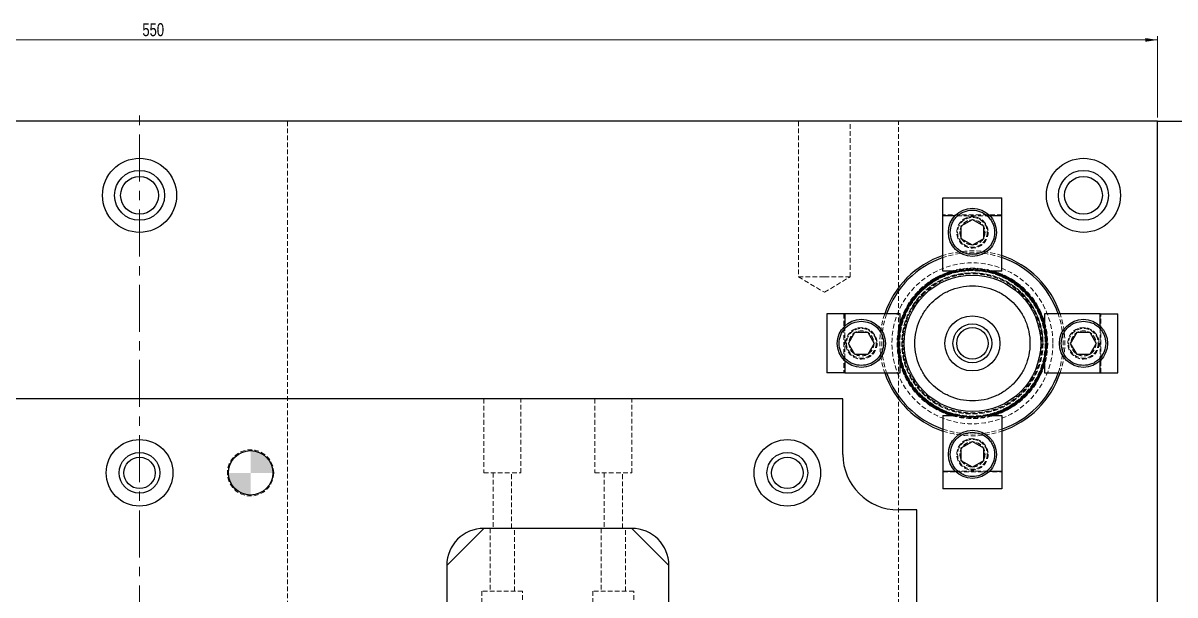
# Model space of a CAD drawing. Header units: millimetres. Extents: x 5 to 1495, y -1208 to 895.
# Drawn here: x 319.4 to 630.6, y 283.4 to 438 of the extents above; entities that cross this region are included whole.
import ezdxf

# ---------------------------------------------------------------- set-up
doc = ezdxf.new("R2010")
doc.units = ezdxf.units.MM
doc.linetypes.add('CENTERX2', pattern=[20.32, 12.7, -2.54, 2.54, -2.54])
doc.linetypes.add('HIDDEN', pattern=[1.905, 1.27, -0.635])
doc.styles.add('SLDTEXTSTYLE13', font='TXT', dxfattribs={"width": 0.75})
doc.dimstyles.new('SLDDIMSTYLE0', dxfattribs={"dimtxt": 3.5, "dimasz": 3.302, "dimexe": 0, "dimexo": 0.0625, "dimgap": 0.875, "dimtad": 1, "dimrnd": 1e-09, "dimzin": 12, "dimdsep": 46, "dimtxsty": 'SLDTEXTSTYLE13', "dimsah": 1, "dimcen": 0.09, "dimadec": 0, "dimazin": 3, "dimtfac": 1, "dimtofl": 0, "dimtmove": 0, "dimatfit": 3, "dimfxl": 1, "dimfrac": 2, "dimtolj": 1, "dimtzin": 12, "dimarcsym": 0})

# ---------------------------------------------------------------- blocks, each defined once
blk = doc.blocks.new('_D')
at = {"color": 7, "linetype": 'Continuous', "lineweight": 18}
for p, q in [((75.85, 412.44), (75.85, 434.44)), ((625.85, 433.44), (75.85, 433.44)), ((625.85, 412.44), (625.85, 434.44))]:
    blk.add_line(p, q, dxfattribs=at)
for points in [[(75.85, 433.44), (79.16, 432.93), (79.16, 433.94)], [(625.85, 433.44), (622.55, 433.94), (622.55, 432.93)]]:
    blk.add_solid(points, dxfattribs=at)
at = {"color": 7, "linetype": 'Continuous', "lineweight": 18, "insert": (351.62, 437.95), "char_height": 3.5, "attachment_point": 1, "style": 'SLDTEXTSTYLE13'}
blk.add_mtext('550', dxfattribs=at)
blk = doc.blocks.new('SW_DOWELSYMBOL_0')
at = {"linetype": 'Continuous', "lineweight": 0}
h = blk.add_hatch(color=0, dxfattribs=at)
edge = h.paths.add_edge_path(flags=0)
edge.add_arc((0, 0), 6, 0, 90)
edge.add_line((0, 6), (0, 0))
edge.add_line((0, 0), (6, 0))
h = blk.add_hatch(color=0, dxfattribs=at)
edge = h.paths.add_edge_path(flags=0)
edge.add_arc((0, 0), 6, 180, 270)
edge.add_line((0, -6), (0, 0))
edge.add_line((0, 0), (-6, 0))
at = {"color": 0, "linetype": 'Continuous', "lineweight": 0}
blk.add_circle((0, 0), 6, dxfattribs=at)

msp = doc.modelspace()

# ---------------------------------------------------------------- linework, layer by layer
at = {"color": 7, "linetype": 'Continuous', "lineweight": 25}
for p, q in [((625.853, 411.435), (75.853, 411.435)), ((625.853, 31.435), (625.853, 411.435)), ((625.853, 411.435), (675.853, 411.435)), ((567.903, 390.735), (583.803, 390.735)), ((567.903, 385.935), (567.903, 390.735)), ((583.803, 385.935), (583.803, 390.735)), ((567.903, 370.935), (567.903, 385.935)), ((583.803, 370.935), (583.803, 385.935)), ((572.853, 383.167), (575.853, 384.899)), ((572.853, 379.703), (572.853, 383.167)), ((575.853, 384.899), (578.853, 383.167)), ((578.853, 383.167), (578.853, 379.703)), ((575.853, 377.971), (572.853, 379.703)), ((578.853, 379.703), (575.853, 377.971)), ((571.409, 370.935), (567.903, 370.935)), ((583.803, 370.935), (580.297, 370.935)), ((536.553, 359.385), (536.553, 343.485)), ((541.353, 359.385), (536.553, 359.385)), ((556.353, 359.385), (541.353, 359.385)), ((556.353, 355.879), (556.353, 359.385)), ((595.353, 359.385), (595.353, 355.879)), ((610.353, 359.385), (595.353, 359.385)), ((610.353, 359.385), (615.153, 359.385)), ((615.153, 343.485), (615.153, 359.385)), ((542.389, 351.435), (544.121, 354.435)), ((544.121, 354.435), (547.585, 354.435)), ((547.585, 354.435), (549.317, 351.435)), ((602.389, 351.435), (604.121, 354.435)), ((604.121, 354.435), (607.585, 354.435)), ((607.585, 354.435), (609.317, 351.435)), ((544.121, 348.435), (542.389, 351.435)), ((549.317, 351.435), (547.585, 348.435)), ((604.121, 348.435), (602.389, 351.435)), ((609.317, 351.435), (607.585, 348.435)), ((547.585, 348.435), (544.121, 348.435)), ((556.353, 343.485), (556.353, 346.991)), ((595.353, 346.991), (595.353, 343.485)), ((607.585, 348.435), (604.121, 348.435)), ((541.353, 343.485), (536.553, 343.485)), ((541.353, 343.485), (556.353, 343.485)), ((595.353, 343.485), (610.353, 343.485)), ((610.353, 343.485), (615.153, 343.485)), ((540.853, 336.435), (160.853, 336.435)), ((540.853, 321.435), (540.853, 336.435)), ((567.903, 331.935), (567.903, 316.935)), ((567.903, 331.935), (571.409, 331.935)), ((580.297, 331.935), (583.803, 331.935)), ((583.803, 331.935), (583.803, 316.935)), ((572.853, 323.167), (575.853, 324.899)), ((575.853, 324.899), (578.853, 323.167)), ((572.853, 319.703), (572.853, 323.167)), ((578.853, 323.167), (578.853, 319.703)), ((575.853, 317.971), (572.853, 319.703)), ((578.853, 319.703), (575.853, 317.971)), ((567.903, 316.935), (567.903, 312.135)), ((583.803, 316.935), (583.803, 312.135)), ((583.803, 312.135), (567.903, 312.135)), ((560.853, 306.435), (555.853, 306.435)), ((560.853, 66.435), (560.853, 306.435)), ((443.853, 301.435), (433.853, 291.435)), ((483.853, 301.435), (443.853, 301.435)), ((493.853, 291.435), (483.853, 301.435)), ((433.853, 291.435), (433.853, 280.435)), ((493.853, 280.435), (493.853, 291.435))]:
    msp.add_line(p, q, dxfattribs=at)
at = {"color": 7, "linetype": 'CENTERX2', "lineweight": 18}
msp.add_line((350.853, 29.435), (350.853, 413.435), dxfattribs=at)
at = {"color": 7, "linetype": 'HIDDEN', "lineweight": 18}
for p, q in [((390.853, 411.435), (390.853, 31.435)), ((528.853, 411.435), (528.853, 369.435)), ((542.853, 369.435), (542.853, 411.435)), ((555.853, 31.435), (555.853, 411.435)), ((583.803, 386.135), (567.903, 386.135)), ((567.903, 385.935), (583.803, 385.935)), ((580.544, 385.935), (571.163, 385.935)), ((528.853, 369.435), (535.853, 369.435)), ((528.853, 369.435), (535.853, 365.229)), ((535.853, 369.435), (542.853, 369.435)), ((535.853, 365.229), (542.853, 369.435)), ((541.153, 359.385), (541.153, 343.485)), ((541.353, 343.485), (541.353, 359.385)), ((610.353, 359.385), (610.353, 343.485)), ((610.553, 343.485), (610.553, 359.385)), ((541.353, 356.126), (541.353, 346.745)), ((610.353, 346.745), (610.353, 356.126)), ((443.853, 336.435), (443.853, 316.435)), ((453.853, 316.435), (453.853, 336.435)), ((473.853, 336.435), (473.853, 316.435)), ((483.853, 316.435), (483.853, 336.435)), ((443.853, 316.435), (453.853, 316.435)), ((446.353, 316.435), (446.353, 301.435)), ((451.353, 301.435), (451.353, 316.435)), ((473.853, 316.435), (483.853, 316.435)), ((476.353, 316.435), (476.353, 301.435)), ((481.353, 301.435), (481.353, 316.435)), ((583.803, 316.935), (567.903, 316.935)), ((567.903, 316.735), (583.803, 316.735)), ((571.163, 316.935), (580.544, 316.935)), ((445.553, 301.435), (445.553, 284.435)), ((452.153, 284.435), (452.153, 301.435)), ((475.553, 301.435), (475.553, 284.435)), ((482.153, 284.435), (482.153, 301.435)), ((454.353, 284.435), (443.353, 284.435)), ((443.353, 284.435), (443.353, 276.435)), ((454.353, 276.435), (454.353, 284.435)), ((484.353, 284.435), (473.353, 284.435)), ((473.353, 284.435), (473.353, 276.435)), ((484.353, 276.435), (484.353, 284.435))]:
    msp.add_line(p, q, dxfattribs=at)
at = {"color": 8, "linetype": 'Continuous', "lineweight": 25}
for p, q in [((571.163, 385.935), (567.903, 385.935)), ((583.803, 385.935), (580.544, 385.935)), ((541.353, 359.385), (541.353, 356.126)), ((610.353, 356.126), (610.353, 359.385)), ((541.353, 346.745), (541.353, 343.485)), ((610.353, 343.485), (610.353, 346.745)), ((567.903, 316.935), (571.163, 316.935)), ((580.544, 316.935), (583.803, 316.935))]:
    msp.add_line(p, q, dxfattribs=at)
at = {"color": 7, "linetype": 'Continuous', "lineweight": 25}
for centre, radius in [((350.853, 391.435), 10), ((605.853, 391.435), 10), ((350.853, 391.435), 6.75), ((350.853, 391.435), 5.1), ((605.853, 391.435), 6.75), ((605.853, 391.435), 5.1), ((575.853, 381.435), 6.5), ((575.853, 351.435), 20), ((575.853, 351.435), 19.83), ((575.853, 351.435), 18.452), ((545.853, 351.435), 6.5), ((575.853, 351.435), 7.45), ((605.853, 351.435), 6.5), ((575.853, 351.435), 5.25), ((575.853, 351.435), 4.25), ((575.853, 321.435), 6.5), ((350.853, 316.435), 9), ((525.853, 316.435), 9), ((350.853, 316.435), 5.5), ((350.853, 316.435), 4.25), ((380.853, 316.435), 6), ((525.853, 316.435), 5.5), ((525.853, 316.435), 4.25)]:
    msp.add_circle(centre, radius, dxfattribs=at)
at = {"color": 7, "linetype": 'HIDDEN', "lineweight": 18}
for centre, radius in [((575.853, 381.435), 4.25), ((575.853, 381.435), 4.2), ((575.853, 381.435), 4), ((575.853, 381.435), 3.4), ((575.853, 381.435), 3.375), ((575.853, 351.435), 21.75), ((575.853, 351.435), 20.334), ((575.853, 351.435), 19.99), ((575.853, 351.435), 19.97), ((575.853, 351.435), 19.8), ((575.853, 351.435), 19.67), ((575.853, 351.435), 19.65), ((575.853, 351.435), 19.092), ((575.853, 351.435), 19.027), ((575.853, 351.435), 19), ((545.853, 351.435), 4.25), ((545.853, 351.435), 4.2), ((545.853, 351.435), 4), ((545.853, 351.435), 3.4), ((545.853, 351.435), 3.375), ((605.853, 351.435), 4.25), ((605.853, 351.435), 4.2), ((605.853, 351.435), 4), ((605.853, 351.435), 3.4), ((605.853, 351.435), 3.375), ((575.853, 321.435), 4.25), ((575.853, 321.435), 4.2), ((575.853, 321.435), 4), ((575.853, 321.435), 3.4), ((575.853, 321.435), 3.375), ((380.853, 316.435), 6.25)]:
    msp.add_circle(centre, radius, dxfattribs=at)
at = {"color": 7, "linetype": 'Continuous', "lineweight": 25}
for centre, radius, start, end in [((575.853, 351.435), 25, 108.54202, 161.45798), ((575.853, 351.435), 24.5, 108.93467, 135), ((575.853, 351.435), 25, 45, 71.45798), ((575.853, 351.435), 24.5, 18.93467, 71.06533), ((575.853, 351.435), 24.5, 135, 161.06533), ((575.853, 351.435), 25, 18.54202, 45), ((575.853, 351.435), 25, 198.54202, 251.45798), ((575.853, 351.435), 24.5, 198.93467, 251.06533), ((575.853, 351.435), 24.5, 288.93467, 341.06533), ((575.853, 351.435), 25, 288.54202, 341.45798), ((555.853, 321.435), 15, 180, 270), ((443.853, 291.435), 10, 90, 180), ((483.853, 291.435), 10, 0, 90)]:
    msp.add_arc(centre, radius, start, end, dxfattribs=at)
at = {"color": 7, "linetype": 'HIDDEN', "lineweight": 18}
for radius, start, end in [(25, 71.45798, 108.54202), (24.5, 71.06533, 108.93467), (25, 161.45798, 198.54202), (24.5, 161.06533, 198.93467), (24.5, 341.06533, 18.93467), (25, 341.45798, 18.54202), (20.2, 164.87229, 195.12771), (20.2, 254.87229, 285.12771), (24.5, 251.06533, 288.93467), (25, 251.45798, 288.54202)]:
    msp.add_arc((575.853, 351.435), radius, start, end, dxfattribs=at)
at = {"color": 8, "linetype": 'Continuous', "lineweight": 25}
for start, end in [(135, 164.87229), (195.12771, 254.87229), (285.12771, 315)]:
    msp.add_arc((575.853, 351.435), 20.2, start, end, dxfattribs=at)
at = {"color": 7, "linetype": 'Continuous', "lineweight": 25}
for points, knots in [([(569.853, 381.435), (569.933, 382.19), (570.057, 383.351), (570.805, 384.748), (571.579, 385.708), (572.541, 386.488), (573.937, 387.212), (575.853, 387.58), (577.769, 387.212), (579.166, 386.488), (580.127, 385.708), (580.902, 384.748), (581.65, 383.351), (581.773, 382.19), (581.853, 381.435)], [0, 0, 0, 0, 0.1197288, 0.1841808, 0.2500004, 0.31582, 0.3802716, 0.4999996, 0.6197284, 0.68418, 0.7499996, 0.8158192, 0.8802712, 1, 1, 1, 1]), ([(575.853, 375.435), (575.099, 375.515), (573.937, 375.639), (572.541, 376.387), (571.579, 377.161), (570.805, 378.122), (570.057, 379.519), (569.933, 380.68), (569.853, 381.435)], [0, 0, 0, 0, 0.2394563, 0.3683596, 0.4999989, 0.6316382, 0.7605437, 1, 1, 1, 1]), ([(581.853, 381.435), (581.773, 380.68), (581.65, 379.519), (580.902, 378.122), (580.127, 377.161), (579.166, 376.387), (577.769, 375.639), (576.608, 375.515), (575.853, 375.435)], [0, 0, 0, 0, 0.2394559, 0.3683612, 0.5000003, 0.6316394, 0.7605425, 1, 1, 1, 1]), ([(564.855, 362.434), (565.561, 363.069), (567.017, 364.377), (569.678, 365.815), (572.664, 366.772), (575.853, 367.1), (579.042, 366.772), (582.028, 365.815), (584.69, 364.377), (586.145, 363.069), (586.852, 362.434)], [0, 0, 0, 0, 0.11651604, 0.24001134, 0.36864092, 0.4999997, 0.63135908, 0.75998866, 0.88348396, 1, 1, 1, 1]), ([(586.852, 340.437), (586.145, 339.801), (584.69, 338.493), (582.028, 337.055), (579.042, 336.099), (575.853, 335.77), (572.666, 336.1), (569.673, 337.05), (567.034, 338.511), (564.793, 340.375), (562.929, 342.616), (561.468, 345.255), (560.518, 348.248), (560.188, 351.435), (560.517, 354.624), (561.473, 357.61), (562.911, 360.272), (564.22, 361.727), (564.855, 362.434)], [0, 0, 0, 0, 0.05825821, 0.1200057, 0.18432048, 0.25000019, 0.3156796, 0.37999438, 0.44174187, 0.50000008, 0.55825809, 0.62000573, 0.68432051, 0.74999989, 0.81567957, 0.87999435, 0.94174199, 1, 1, 1, 1]), ([(586.852, 362.434), (587.487, 361.727), (588.795, 360.272), (590.233, 357.61), (591.19, 354.624), (591.518, 351.435), (591.19, 348.246), (590.233, 345.26), (588.795, 342.598), (587.487, 341.143), (586.852, 340.437)], [0, 0, 0, 0, 0.11651604, 0.24001134, 0.36864092, 0.5000003, 0.63135908, 0.75998866, 0.88348396, 1, 1, 1, 1]), ([(545.853, 345.435), (545.099, 345.515), (543.938, 345.639), (542.54, 346.387), (541.58, 347.161), (540.801, 348.122), (540.076, 349.519), (539.708, 351.435), (540.076, 353.351), (540.801, 354.748), (541.58, 355.709), (542.54, 356.484), (543.938, 357.232), (545.099, 357.355), (545.853, 357.435)], [0, 0, 0, 0, 0.1197287, 0.1841803, 0.2500007, 0.3158202, 0.3802718, 0.4999998, 0.6197285, 0.6841801, 0.7499996, 0.8158195, 0.8802714, 1, 1, 1, 1]), ([(545.853, 357.435), (546.608, 357.355), (547.769, 357.232), (549.166, 356.484), (550.127, 355.709), (550.902, 354.748), (551.65, 353.351), (551.773, 352.19), (551.853, 351.435)], [0, 0, 0, 0, 0.2394558, 0.3683599, 0.4999991, 0.6316383, 0.7605423, 1, 1, 1, 1]), ([(599.853, 351.435), (599.933, 352.19), (600.057, 353.351), (600.805, 354.748), (601.579, 355.709), (602.541, 356.484), (603.937, 357.232), (605.099, 357.355), (605.853, 357.435)], [0, 0, 0, 0, 0.2394576, 0.3683609, 0.5000011, 0.6316402, 0.7605442, 1, 1, 1, 1]), ([(605.853, 357.435), (606.608, 357.355), (607.769, 357.232), (609.166, 356.484), (610.126, 355.709), (610.906, 354.748), (611.63, 353.351), (611.998, 351.435), (611.63, 349.519), (610.906, 348.122), (610.126, 347.161), (609.166, 346.387), (607.769, 345.639), (606.608, 345.515), (605.853, 345.435)], [0, 0, 0, 0, 0.1197286, 0.1841805, 0.25, 0.3158196, 0.3802715, 0.5000002, 0.6197282, 0.6841801, 0.7499997, 0.8158197, 0.8802713, 1, 1, 1, 1]), ([(551.853, 351.435), (551.773, 350.68), (551.65, 349.519), (550.902, 348.122), (550.127, 347.161), (549.166, 346.387), (547.769, 345.639), (546.608, 345.515), (545.853, 345.435)], [0, 0, 0, 0, 0.2394564, 0.3683605, 0.4999999, 0.6316402, 0.7605436, 1, 1, 1, 1]), ([(605.853, 345.435), (605.099, 345.515), (603.937, 345.639), (602.541, 346.387), (601.579, 347.161), (600.805, 348.122), (600.057, 349.519), (599.933, 350.68), (599.853, 351.435)], [0, 0, 0, 0, 0.2394563, 0.3683597, 0.5, 0.6316403, 0.7605437, 1, 1, 1, 1]), ([(569.853, 321.435), (569.933, 322.19), (570.057, 323.351), (570.805, 324.748), (571.579, 325.709), (572.541, 326.484), (573.937, 327.232), (575.099, 327.355), (575.853, 327.435)], [0, 0, 0, 0, 0.2394571, 0.3683612, 0.5000005, 0.6316403, 0.7605437, 1, 1, 1, 1]), ([(575.853, 327.435), (576.608, 327.355), (577.769, 327.232), (579.166, 326.484), (580.127, 325.709), (580.902, 324.748), (581.65, 323.351), (581.773, 322.19), (581.853, 321.435)], [0, 0, 0, 0, 0.2394575, 0.3683607, 0.5000003, 0.6316394, 0.7605433, 1, 1, 1, 1]), ([(581.853, 321.435), (581.773, 320.68), (581.65, 319.519), (580.902, 318.122), (580.127, 317.162), (579.166, 316.383), (577.769, 315.658), (575.853, 315.29), (573.937, 315.658), (572.541, 316.383), (571.579, 317.162), (570.805, 318.122), (570.057, 319.519), (569.933, 320.68), (569.853, 321.435)], [0, 0, 0, 0, 0.1197284, 0.1841807, 0.2500003, 0.3158198, 0.3802716, 0.5000004, 0.6197284, 0.6841802, 0.7499997, 0.8158193, 0.8802716, 1, 1, 1, 1])]:
    msp.add_open_spline(points, degree=3, knots=knots, dxfattribs=at)
at = {"color": 8, "linetype": 'Continuous', "lineweight": 25}
for points, knots in [([(570.59, 370.935), (570.562, 370.928), (570.234, 370.849), (569.608, 370.65), (568.714, 370.341), (566.916, 369.608), (564.376, 368.244), (562.487, 366.544), (561.57, 365.719)], [0, 0, 0, 0, 0.0081916, 0.096089, 0.1869408, 0.2777915, 0.6493964, 1, 1, 1, 1]), ([(590.137, 365.719), (589.517, 366.295), (588.277, 367.448), (586.161, 368.865), (584.409, 369.762), (583.123, 370.288), (582.355, 370.565), (581.684, 370.783), (581.266, 370.894), (581.111, 370.935)], [0, 0, 0, 0, 0.2406546, 0.4813095, 0.7219625, 0.7994201, 0.8768779, 0.9543257, 1, 1, 1, 1]), ([(595.353, 356.699), (595.347, 356.727), (595.267, 357.055), (595.068, 357.68), (594.759, 358.575), (594.026, 360.373), (592.662, 362.913), (590.962, 364.802), (590.137, 365.719)], [0, 0, 0, 0, 0.0081916, 0.096089, 0.1869408, 0.2777915, 0.6493964, 1, 1, 1, 1]), ([(590.137, 337.152), (590.713, 337.772), (591.866, 339.012), (593.283, 341.128), (594.18, 342.879), (594.706, 344.166), (594.983, 344.934), (595.201, 345.605), (595.312, 346.023), (595.353, 346.178)], [0, 0, 0, 0, 0.2406549, 0.481309, 0.7219635, 0.7994212, 0.8768791, 0.954327, 1, 1, 1, 1])]:
    msp.add_open_spline(points, degree=3, knots=knots, dxfattribs=at)
at = {"color": 7, "linetype": 'HIDDEN', "lineweight": 18}
for points, knots in [([(581.111, 370.935), (581.003, 370.965), (580.634, 371.068), (580.247, 371.154), (579.88, 371.23), (579.46, 371.314), (578.815, 371.423), (578.021, 371.523), (577.305, 371.588), (576.583, 371.627), (576.058, 371.636), (575.467, 371.634), (574.846, 371.617), (574.018, 371.557), (573.242, 371.471), (572.481, 371.357), (571.932, 371.253), (571.3, 371.119), (570.927, 371.022), (570.59, 370.935)], [0, 0, 0, 0, 0.0314517, 0.1081266, 0.1115812, 0.1370318, 0.2287506, 0.2958715, 0.3626828, 0.4312049, 0.499726, 0.5106645, 0.5977723, 0.6746459, 0.7444914, 0.8179065, 0.8913215, 0.9019072, 1, 1, 1, 1]), ([(589.148, 364.73), (588.294, 365.498), (586.535, 367.079), (583.318, 368.818), (579.708, 369.974), (575.853, 370.37), (571.998, 369.974), (568.389, 368.818), (565.172, 367.079), (563.412, 365.498), (562.558, 364.73)], [0, 0, 0, 0, 0.1165162, 0.2400111, 0.3686408, 0.5000003, 0.6313592, 0.7599889, 0.8834838, 1, 1, 1, 1]), ([(562.558, 364.73), (561.791, 363.876), (560.209, 362.117), (558.471, 358.899), (557.315, 355.29), (556.918, 351.435), (557.316, 347.582), (558.465, 343.965), (560.23, 340.775), (562.484, 338.066), (565.193, 335.812), (568.383, 334.047), (572, 332.898), (575.853, 332.5), (579.708, 332.897), (583.318, 334.053), (586.535, 335.791), (588.294, 337.372), (589.148, 338.14)], [0, 0, 0, 0, 0.0582581, 0.12000556, 0.18432041, 0.25000013, 0.31567959, 0.37999444, 0.44174212, 0.50000023, 0.55825817, 0.62000575, 0.68432052, 0.74999999, 0.81567971, 0.87999448, 0.94174206, 1, 1, 1, 1]), ([(589.148, 338.14), (589.916, 338.994), (591.498, 340.753), (593.236, 343.971), (594.392, 347.58), (594.788, 351.435), (594.392, 355.29), (593.236, 358.899), (591.498, 362.117), (589.916, 363.876), (589.148, 364.73)], [0, 0, 0, 0, 0.1165162, 0.2400115, 0.3686411, 0.5, 0.6313593, 0.759989, 0.8834838, 1, 1, 1, 1]), ([(595.353, 346.178), (595.383, 346.285), (595.487, 346.655), (595.572, 347.042), (595.648, 347.408), (595.732, 347.828), (595.841, 348.473), (595.941, 349.268), (596.006, 349.983), (596.045, 350.706), (596.054, 351.231), (596.052, 351.822), (596.035, 352.443), (595.975, 353.27), (595.889, 354.047), (595.775, 354.807), (595.671, 355.356), (595.537, 355.988), (595.44, 356.362), (595.353, 356.699)], [0, 0, 0, 0, 0.031453, 0.1081278, 0.111581, 0.137033, 0.2287502, 0.2958724, 0.3626837, 0.4312056, 0.4997253, 0.5106652, 0.5977729, 0.6746463, 0.7444915, 0.8179068, 0.8913203, 0.9019059, 1, 1, 1, 1])]:
    msp.add_open_spline(points, degree=3, knots=knots, dxfattribs=at)

# ---------------------------------------------------------------- block references
at = {"color": 7, "linetype": 'Continuous', "lineweight": 0}
msp.add_blockref('SW_DOWELSYMBOL_0', (380.853, 316.435), dxfattribs=at)

# ---------------------------------------------------------------- dimensions: what is measured, and where the dimension line sits
at = {"color": 7, "linetype": 'Continuous', "lineweight": 18}
dim = msp.add_linear_dim(base=(75.853, 433.435), p1=(625.853, 411.435), p2=(75.853, 411.435), dimstyle='SLDDIMSTYLE0', dxfattribs=at)
dim.commit()
dim.dimension.update_dxf_attribs({"geometry": '_D', "text_midpoint": (355.497, 433.435), "dimtype": 160})

doc.saveas('drawing.dxf')
